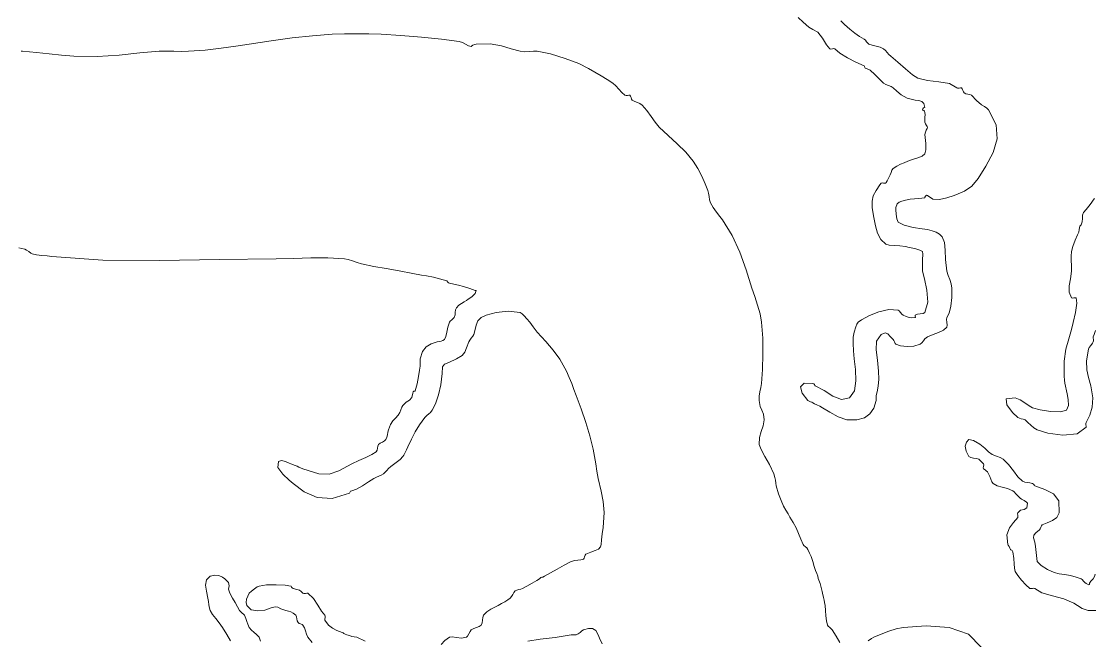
# Model space of a CAD drawing. Header units: inches. Extents: x -600 to 863, y -502 to 873.
# Drawn here: x 641.09 to 687.67, y 29.83 to 56.68 of the extents above; entities that cross this region are included whole.
import ezdxf

# ---------------------------------------------------------------- set-up
doc = ezdxf.new("R2010")
doc.units = ezdxf.units.IN
doc.header["$MEASUREMENT"] = 0
doc.layers.add('Layer 1', color=7, linetype='Continuous')

msp = doc.modelspace()

# ---------------------------------------------------------------- linework, layer by layer
at = {"layer": 'Layer 1', "lineweight": 0}
for points in [[(674.81, 56.854), (675.029, 56.64), (675.271, 56.431), (675.442, 56.333), (675.655, 56.212), (675.859, 55.951), (676.04, 55.669), (676.184, 55.486), (676.229, 55.479), (676.293, 55.488), (676.355, 55.497), (676.396, 55.486), (676.614, 55.302), (676.943, 55.104), (677.316, 54.912), (677.666, 54.745), (677.688, 54.719), (677.694, 54.686), (677.713, 54.654), (677.771, 54.639), (677.933, 54.557), (678.138, 54.373), (678.345, 54.164), (678.513, 54.004), (678.61, 53.945), (678.728, 53.896), (678.844, 53.849), (678.937, 53.792), (679.092, 53.646), (679.283, 53.488), (679.538, 53.349), (679.89, 53.263), (680.051, 53.242), (680.173, 53.205), (680.259, 53.116), (680.312, 52.945), (680.292, 52.951), (680.253, 52.929), (680.218, 52.888), (680.207, 52.839), (680.223, 52.829), (680.257, 52.812), (680.293, 52.781), (680.312, 52.733), (680.316, 52.628), (680.312, 52.521), (680.307, 52.415), (680.312, 52.31), (680.335, 52.237), (680.371, 52.17), (680.404, 52.12), (680.419, 52.098), (680.402, 52.034), (680.365, 51.963), (680.328, 51.88), (680.312, 51.78), (680.325, 51.643), (680.345, 51.383), (680.349, 51.11), (680.312, 50.934), (680.186, 50.831), (679.994, 50.755), (679.776, 50.688), (679.571, 50.615), (679.404, 50.547), (679.244, 50.48), (679.088, 50.402), (678.937, 50.298), (678.873, 50.221), (678.839, 50.131), (678.801, 50.019), (678.725, 49.875), (678.711, 49.847), (678.671, 49.771), (678.632, 49.694), (678.619, 49.663), (678.574, 49.657), (678.509, 49.666), (678.446, 49.674), (678.407, 49.663), (678.35, 49.584), (678.299, 49.508), (678.248, 49.43), (678.195, 49.345), (678.068, 49.113), (678.014, 48.887), (678.022, 48.599), (678.09, 48.181), (678.161, 47.819), (678.256, 47.496), (678.399, 47.224), (678.619, 47.016), (678.76, 46.974), (678.972, 46.957), (679.219, 46.943), (679.466, 46.91), (679.631, 46.876), (679.864, 46.823), (680.084, 46.761), (680.207, 46.698), (680.215, 46.58), (680.207, 46.338), (680.2, 46.064), (680.207, 45.852), (680.285, 45.519), (680.397, 45.024), (680.441, 44.495), (680.312, 44.051), (680.231, 44.008), (680.107, 43.994), (679.98, 43.982), (679.89, 43.945), (679.888, 43.926), (679.89, 43.891), (679.893, 43.855), (679.89, 43.839), (679.74, 43.821), (679.62, 43.839), (679.502, 43.884), (679.359, 43.945), (679.31, 43.985), (679.249, 44.055), (679.19, 44.122), (679.148, 44.157), (678.746, 44.188), (678.312, 44.089), (677.898, 43.919), (677.56, 43.733), (677.418, 43.638), (677.348, 43.554), (677.305, 43.427), (677.242, 43.204), (677.201, 42.981), (677.191, 42.705), (677.207, 42.388), (677.242, 42.039), (677.296, 41.586), (677.317, 41.096), (677.248, 40.652), (677.03, 40.346), (676.688, 40.277), (676.318, 40.425), (675.934, 40.666), (675.548, 40.875), (675.529, 40.894), (675.515, 40.925), (675.49, 40.957), (675.442, 40.98), (675.062, 40.994), (674.913, 40.829), (674.976, 40.555), (675.23, 40.239), (675.282, 40.206), (675.338, 40.186), (675.393, 40.166), (675.442, 40.134), (675.51, 40.092), (675.617, 40.043), (675.743, 39.986), (675.866, 39.922), (676.183, 39.728), (676.537, 39.535), (676.926, 39.404), (677.348, 39.393), (677.682, 39.489), (677.924, 39.662), (678.09, 39.911), (678.195, 40.239), (678.199, 40.292), (678.194, 40.346), (678.19, 40.399), (678.195, 40.451), (678.232, 40.615), (678.273, 40.854), (678.302, 41.156), (678.301, 41.51), (678.244, 41.992), (678.187, 42.436), (678.212, 42.813), (678.407, 43.098), (678.581, 43.179), (678.696, 43.133), (678.8, 43.017), (678.937, 42.887), (678.964, 42.845), (678.99, 42.776), (679.017, 42.71), (679.042, 42.675), (679.256, 42.609), (679.533, 42.575), (679.83, 42.591), (680.102, 42.675), (680.181, 42.737), (680.242, 42.82), (680.312, 42.909), (680.419, 42.992), (680.662, 43.104), (680.905, 43.188), (681.117, 43.281), (681.266, 43.416), (681.279, 43.508), (681.26, 43.633), (681.244, 43.755), (681.266, 43.839), (681.368, 44.029), (681.438, 44.334), (681.476, 44.709), (681.478, 45.109), (681.447, 45.299), (681.386, 45.478), (681.317, 45.656), (681.266, 45.852), (681.209, 46.346), (681.189, 46.76), (681.154, 47.09), (681.054, 47.333), (680.936, 47.452), (680.796, 47.533), (680.627, 47.594), (680.419, 47.651), (680.189, 47.688), (679.801, 47.747), (679.404, 47.838), (679.148, 47.969), (679.09, 48.109), (679.056, 48.314), (679.041, 48.505), (679.042, 48.604), (679.111, 48.766), (679.197, 48.842), (679.311, 48.879), (679.466, 48.922), (679.671, 48.975), (679.85, 48.99), (680.048, 48.998), (680.312, 49.027), (680.312, 49.053), (680.337, 49.106), (680.376, 49.146), (680.419, 49.133), (680.648, 48.976), (680.937, 48.953), (681.257, 49.021), (681.583, 49.133), (682.024, 49.317), (682.34, 49.531), (682.622, 49.863), (682.96, 50.404), (683.267, 50.988), (683.442, 51.579), (683.404, 52.191), (683.065, 52.839), (682.994, 52.909), (682.894, 52.983), (682.772, 53.064), (682.643, 53.157), (682.555, 53.236), (682.477, 53.323), (682.401, 53.407), (682.324, 53.475), (682.254, 53.505), (682.169, 53.523), (682.082, 53.544), (682.007, 53.58), (681.978, 53.624), (681.953, 53.689), (681.93, 53.753), (681.901, 53.792), (681.855, 53.797), (681.791, 53.788), (681.729, 53.781), (681.689, 53.792), (681.371, 53.979), (680.91, 54.064), (680.416, 54.121), (679.995, 54.216), (679.776, 54.359), (679.467, 54.617), (679.13, 54.913), (678.83, 55.169), (678.745, 55.249), (678.669, 55.335), (678.594, 55.418), (678.513, 55.486), (678.363, 55.557), (678.191, 55.603), (678.021, 55.645), (677.878, 55.698), (677.828, 55.74), (677.78, 55.798), (677.729, 55.859), (677.666, 55.91), (677.47, 56.027), (677.263, 56.167), (677.045, 56.336), (676.818, 56.545), (676.653, 56.709)], [(676.62, 29.748), (676.457, 30.01), (676.289, 30.286), (676.245, 30.334), (676.178, 30.395), (676.113, 30.454), (676.078, 30.498), (676.035, 30.683), (676.015, 30.9), (676, 31.128), (675.972, 31.346), (675.945, 31.483), (675.93, 31.582), (675.908, 31.695), (675.866, 31.875), (675.846, 31.961), (675.821, 32.064), (675.793, 32.179), (675.76, 32.298), (675.736, 32.369), (675.709, 32.441), (675.682, 32.521), (675.654, 32.616), (675.617, 32.729), (675.565, 32.866), (675.504, 33.036), (675.442, 33.251), (675.414, 33.341), (675.366, 33.472), (675.304, 33.623), (675.23, 33.78), (675.182, 33.845), (675.119, 33.897), (675.059, 33.944), (675.019, 33.992), (674.917, 34.225), (674.823, 34.469), (674.722, 34.713), (674.596, 34.945), (674.523, 35.062), (674.451, 35.184), (674.372, 35.318), (674.277, 35.475), (674.176, 35.656), (674.064, 35.898), (673.953, 36.193), (673.854, 36.533), (673.831, 36.659), (673.817, 36.776), (673.796, 36.904), (673.748, 37.062), (673.568, 37.457), (673.366, 37.811), (673.197, 38.107), (673.113, 38.334), (673.122, 38.635), (673.195, 38.893), (673.281, 39.135), (673.324, 39.393), (673.3, 39.644), (673.234, 39.812), (673.162, 39.983), (673.113, 40.239), (673.118, 40.432), (673.15, 40.615), (673.19, 40.797), (673.219, 40.98), (673.259, 41.587), (673.279, 42.251), (673.27, 42.941), (673.219, 43.628), (673.151, 43.997), (673.045, 44.37), (672.919, 44.742), (672.795, 45.109), (672.545, 45.901), (672.275, 46.668), (671.947, 47.397), (671.524, 48.074), (671.409, 48.222), (671.262, 48.409), (671.113, 48.614), (670.995, 48.815), (670.959, 48.935), (670.937, 49.082), (670.917, 49.228), (670.89, 49.345), (670.773, 49.641), (670.628, 49.964), (670.454, 50.295), (670.254, 50.615), (669.934, 51.004), (669.56, 51.366), (669.162, 51.725), (668.771, 52.098), (668.605, 52.304), (668.43, 52.556), (668.24, 52.816), (668.03, 53.051), (667.935, 53.119), (667.832, 53.162), (667.724, 53.202), (667.607, 53.263), (667.578, 53.305), (667.552, 53.373), (667.526, 53.438), (667.501, 53.475), (667.452, 53.48), (667.393, 53.471), (667.334, 53.464), (667.289, 53.475), (667.151, 53.6), (667.025, 53.742), (666.899, 53.883), (666.76, 54.004), (666.523, 54.157), (666.258, 54.313), (665.979, 54.474), (665.701, 54.639), (665.281, 54.849), (664.699, 55.072), (664.062, 55.266), (663.478, 55.381), (663.312, 55.384), (663.125, 55.371), (662.931, 55.363), (662.736, 55.381), (662.347, 55.488), (661.928, 55.618), (661.437, 55.708), (660.831, 55.698), (660.762, 55.678), (660.688, 55.642), (660.634, 55.607), (660.619, 55.592), (660.496, 55.624), (660.368, 55.689), (660.233, 55.758), (660.09, 55.804), (659.327, 55.909), (658.46, 55.999), (657.561, 56.071), (656.701, 56.121), (656.178, 56.14), (655.646, 56.146), (655.114, 56.141), (654.584, 56.121), (653.73, 56.059), (652.85, 55.963), (651.937, 55.841), (650.983, 55.698), (650.404, 55.609), (649.762, 55.518), (649.068, 55.437), (648.337, 55.381), (648.021, 55.374), (647.708, 55.381), (647.393, 55.388), (647.066, 55.381), (646.234, 55.312), (645.335, 55.221), (644.375, 55.157), (643.36, 55.169), (642.824, 55.211), (642.297, 55.265), (641.746, 55.323), (641.137, 55.381), (641.085, 55.381)], [(687.675, 49.004), (687.619, 48.922), (687.529, 48.799), (687.425, 48.661), (687.312, 48.521), (687.195, 48.393), (687.144, 48.272), (687.142, 48.125), (687.14, 47.979), (687.089, 47.863), (687.036, 47.794), (687.018, 47.73), (687.008, 47.654), (686.983, 47.545), (686.932, 47.419), (686.832, 47.186), (686.729, 46.92), (686.666, 46.698), (686.65, 46.503), (686.656, 46.303), (686.667, 46.088), (686.666, 45.852), (686.621, 45.512), (686.568, 45.212), (686.563, 44.939), (686.666, 44.687), (686.705, 44.676), (686.77, 44.686), (686.835, 44.695), (686.877, 44.687), (686.907, 44.454), (686.844, 44.047), (686.744, 43.615), (686.666, 43.31), (686.551, 42.918), (686.43, 42.469), (686.347, 41.938), (686.348, 41.298), (686.364, 41.115), (686.38, 40.988), (686.406, 40.857), (686.454, 40.663), (686.489, 40.521), (686.531, 40.277), (686.535, 40.015), (686.454, 39.815), (686.194, 39.746), (685.762, 39.763), (685.305, 39.832), (684.972, 39.922), (684.828, 40.007), (684.645, 40.138), (684.44, 40.266), (684.23, 40.346), (683.842, 40.309), (683.87, 40.047), (684.105, 39.723), (684.336, 39.498), (684.408, 39.464), (684.49, 39.447), (684.575, 39.43), (684.654, 39.393), (684.783, 39.287), (684.91, 39.169), (685.042, 39.057), (685.184, 38.969), (685.648, 38.825), (686.298, 38.737), (686.92, 38.793), (687.301, 39.074), (687.307, 39.123), (687.299, 39.182), (687.291, 39.239), (687.301, 39.286), (687.467, 39.598), (687.571, 39.944), (687.594, 40.358), (687.513, 40.875), (687.415, 41.229), (687.334, 41.57), (687.316, 41.962), (687.407, 42.463), (687.445, 42.533), (687.513, 42.627), (687.58, 42.717), (687.619, 42.78), (687.626, 42.831), (687.621, 42.886), (687.615, 42.94), (687.619, 42.992), (687.654, 43.102), (687.714, 43.279)], [(640.975, 46.857), (641.115, 46.835), (641.243, 46.804), (641.311, 46.764), (641.407, 46.694), (641.501, 46.627), (641.561, 46.592), (641.749, 46.559), (641.973, 46.532), (642.202, 46.509), (642.407, 46.486), (644.621, 46.321), (647.105, 46.302), (649.676, 46.348), (652.148, 46.381), (652.905, 46.396), (653.649, 46.421), (654.385, 46.426), (655.113, 46.381), (655.28, 46.346), (655.468, 46.288), (655.664, 46.223), (655.854, 46.169), (656.382, 46.056), (656.921, 45.957), (657.482, 45.858), (658.078, 45.745), (658.453, 45.678), (658.681, 45.645), (658.977, 45.583), (659.561, 45.428), (659.571, 45.412), (659.592, 45.38), (659.623, 45.345), (659.666, 45.321), (659.854, 45.279), (660.062, 45.235), (660.284, 45.182), (660.513, 45.109), (660.557, 45.093), (660.669, 45.05), (660.783, 45.011), (660.831, 45.004), (660.785, 44.879), (660.637, 44.739), (660.479, 44.626), (660.407, 44.58), (660.312, 44.516), (660.198, 44.447), (660.083, 44.365), (659.983, 44.263), (659.939, 44.166), (659.924, 44.059), (659.912, 43.947), (659.878, 43.839), (659.835, 43.787), (659.769, 43.729), (659.704, 43.674), (659.666, 43.628), (659.602, 43.418), (659.561, 43.201), (659.519, 43.013), (659.454, 42.887), (659.389, 42.84), (659.316, 42.816), (659.233, 42.802), (659.137, 42.78), (658.879, 42.693), (658.664, 42.564), (658.5, 42.358), (658.396, 42.039), (658.392, 41.962), (658.399, 41.879), (658.405, 41.798), (658.396, 41.722), (658.365, 41.553), (658.325, 41.273), (658.268, 40.953), (658.184, 40.663), (658.161, 40.644), (658.127, 40.635), (658.095, 40.613), (658.078, 40.557), (658.031, 40.366), (657.931, 40.256), (657.798, 40.164), (657.654, 40.027), (657.607, 39.942), (657.562, 39.83), (657.512, 39.711), (657.442, 39.604), (657.324, 39.477), (657.212, 39.351), (657.109, 39.193), (657.02, 38.969), (656.994, 38.859), (656.978, 38.753), (656.955, 38.648), (656.913, 38.545), (656.851, 38.484), (656.758, 38.437), (656.663, 38.39), (656.596, 38.334), (656.562, 38.254), (656.549, 38.167), (656.532, 38.084), (656.489, 38.016), (656.305, 37.892), (656.046, 37.768), (655.744, 37.635), (655.431, 37.486), (654.869, 37.193), (654.452, 37.042), (653.994, 37.061), (653.313, 37.274), (653.138, 37.346), (653.057, 37.386), (652.972, 37.423), (652.784, 37.486), (652.707, 37.524), (652.556, 37.589), (652.386, 37.629), (652.254, 37.592), (652.223, 37.338), (652.433, 37.043), (652.713, 36.785), (652.89, 36.64), (653.37, 36.272), (653.927, 36.032), (654.573, 35.99), (655.325, 36.216), (655.347, 36.242), (655.354, 36.275), (655.373, 36.307), (655.431, 36.322), (655.64, 36.389), (655.895, 36.534), (656.155, 36.706), (656.384, 36.852), (656.498, 36.909), (656.605, 36.956), (656.708, 37.004), (656.808, 37.062), (656.887, 37.13), (656.951, 37.205), (657.023, 37.288), (657.125, 37.381), (657.298, 37.511), (657.421, 37.598), (657.528, 37.682), (657.654, 37.804), (657.696, 37.868), (657.75, 37.976), (657.81, 38.104), (657.866, 38.228), (658.024, 38.562), (658.186, 38.874), (658.373, 39.181), (658.607, 39.498), (658.688, 39.583), (658.771, 39.652), (658.851, 39.724), (658.925, 39.815), (659.067, 40.096), (659.199, 40.477), (659.3, 40.924), (659.349, 41.404), (659.374, 41.704), (659.455, 41.818), (659.642, 41.883), (659.983, 42.039), (660.217, 42.194), (660.338, 42.337), (660.414, 42.517), (660.513, 42.78), (660.555, 42.853), (660.62, 42.943), (660.685, 43.032), (660.725, 43.098), (660.791, 43.312), (660.836, 43.51), (660.904, 43.688), (661.043, 43.839), (661.269, 43.938), (661.695, 44.056), (662.22, 44.117), (662.736, 44.051), (662.821, 43.999), (662.919, 43.903), (663.031, 43.775), (663.16, 43.628), (663.231, 43.536), (663.309, 43.427), (663.391, 43.312), (663.478, 43.204), (663.853, 42.791), (664.172, 42.425), (664.462, 42.025), (664.748, 41.51), (664.871, 41.24), (664.978, 40.977), (665.075, 40.714), (665.172, 40.451), (665.384, 39.873), (665.584, 39.288), (665.764, 38.703), (665.913, 38.122), (665.973, 37.812), (666.021, 37.497), (666.067, 37.177), (666.125, 36.852), (666.25, 36.302), (666.346, 35.861), (666.385, 35.387), (666.337, 34.733), (666.305, 34.459), (666.275, 34.193), (666.25, 33.986), (666.23, 33.887), (666.136, 33.794), (665.992, 33.73), (665.81, 33.665), (665.596, 33.568), (665.564, 33.527), (665.539, 33.46), (665.516, 33.394), (665.489, 33.357), (665.368, 33.324), (665.247, 33.316), (665.115, 33.303), (664.96, 33.251), (664.648, 33.093), (664.342, 32.925), (664.053, 32.76), (663.795, 32.616), (663.719, 32.581), (663.675, 32.569), (663.638, 32.554), (663.584, 32.51), (663.464, 32.429), (663.259, 32.312), (663.03, 32.188), (662.843, 32.087), (662.773, 32.062), (662.688, 32.04), (662.602, 32.016), (662.525, 31.98), (662.465, 31.914), (662.417, 31.823), (662.37, 31.732), (662.313, 31.663), (662.205, 31.589), (662.07, 31.511), (661.925, 31.429), (661.783, 31.346), (661.643, 31.273), (661.467, 31.188), (661.29, 31.075), (661.148, 30.922), (661.114, 30.821), (661.102, 30.705), (661.087, 30.591), (661.043, 30.498), (660.961, 30.443), (660.846, 30.396), (660.723, 30.348), (660.619, 30.286), (660.57, 30.219), (660.515, 30.117), (660.458, 30.021), (660.407, 29.969), (660.188, 29.937), (659.974, 29.957), (659.791, 29.982), (659.666, 29.969), (659.473, 29.831), (659.313, 29.661)], [(687.7, 32.712), (687.665, 32.605), (687.606, 32.505), (687.513, 32.404), (687.455, 32.317), (687.446, 32.257), (687.419, 32.244), (687.301, 32.298), (687.252, 32.341), (687.19, 32.409), (687.132, 32.475), (687.089, 32.51), (686.875, 32.576), (686.624, 32.642), (686.366, 32.693), (686.137, 32.722), (685.925, 32.777), (685.634, 32.906), (685.356, 33.075), (685.184, 33.251), (685.162, 33.388), (685.141, 33.642), (685.115, 33.912), (685.077, 34.099), (685.02, 34.284), (685.036, 34.398), (685.126, 34.495), (685.289, 34.628), (685.314, 34.67), (685.343, 34.738), (685.371, 34.805), (685.396, 34.84), (685.622, 34.93), (685.847, 35.026), (686.031, 35.162), (686.137, 35.369), (686.127, 35.885), (685.888, 36.188), (685.508, 36.372), (685.077, 36.533), (685.058, 36.554), (685.044, 36.584), (685.021, 36.616), (684.972, 36.64), (684.865, 36.66), (684.753, 36.677), (684.644, 36.701), (684.548, 36.745), (684.349, 36.931), (684.15, 37.187), (683.939, 37.46), (683.701, 37.698), (683.578, 37.762), (683.411, 37.823), (683.229, 37.9), (683.065, 38.016), (683.044, 38.037), (683.01, 38.072), (682.977, 38.105), (682.96, 38.122), (682.914, 38.169), (682.689, 38.34), (682.416, 38.507), (682.219, 38.545), (682.107, 38.43), (682.06, 38.259), (682.092, 38.045), (682.219, 37.804), (682.297, 37.759), (682.417, 37.741), (682.544, 37.729), (682.643, 37.698), (682.683, 37.663), (682.749, 37.597), (682.815, 37.528), (682.854, 37.486), (682.861, 37.441), (682.852, 37.377), (682.843, 37.314), (682.854, 37.274), (682.921, 37.224), (682.973, 37.185), (683.018, 37.138), (683.065, 37.062), (683.123, 36.939), (683.171, 36.82), (683.219, 36.717), (683.277, 36.64), (683.451, 36.539), (683.663, 36.479), (683.895, 36.419), (684.125, 36.322), (684.178, 36.273), (684.262, 36.184), (684.357, 36.083), (684.442, 36.004), (684.507, 35.963), (684.613, 35.898), (684.714, 35.834), (684.76, 35.792), (684.736, 35.589), (684.611, 35.517), (684.455, 35.476), (684.336, 35.369), (684.331, 35.32), (684.34, 35.26), (684.348, 35.201), (684.336, 35.157), (684.151, 34.95), (683.973, 34.72), (683.87, 34.416), (683.913, 33.992), (683.926, 33.969), (683.959, 33.901), (683.996, 33.827), (684.019, 33.78), (684.044, 33.757), (684.074, 33.748), (684.103, 33.729), (684.125, 33.675), (684.167, 33.391), (684.181, 33.157), (684.192, 32.97), (684.23, 32.828), (684.338, 32.653), (684.501, 32.443), (684.688, 32.24), (684.865, 32.087), (684.911, 32.08), (684.976, 32.09), (685.037, 32.098), (685.077, 32.087), (685.388, 31.891), (685.841, 31.765), (686.335, 31.64), (686.771, 31.451), (686.931, 31.34), (687.135, 31.219), (687.396, 31.135), (687.725, 31.134)], [(651.463, 29.807), (651.444, 29.893), (651.407, 29.969), (651.297, 30.09), (651.181, 30.188), (651.071, 30.282), (650.983, 30.393), (650.918, 30.531), (650.879, 30.658), (650.839, 30.784), (650.772, 30.922), (650.728, 30.974), (650.671, 31.02), (650.611, 31.069), (650.561, 31.134), (650.47, 31.295), (650.368, 31.476), (650.258, 31.671), (650.137, 31.875), (650.085, 32.05), (650.102, 32.2), (650.082, 32.347), (649.925, 32.51), (649.813, 32.578), (649.66, 32.644), (649.48, 32.668), (649.29, 32.616), (649.123, 32.453), (649.082, 32.233), (649.118, 31.967), (649.184, 31.663), (649.208, 31.523), (649.231, 31.374), (649.258, 31.236), (649.29, 31.134), (649.392, 30.961), (649.528, 30.78), (649.678, 30.591), (649.819, 30.393), (650.002, 30.094), (650.163, 29.817)], [(656.013, 29.802), (655.643, 29.969), (655.529, 29.982), (655.432, 30.008), (655.333, 30.039), (655.219, 30.074), (655.141, 30.103), (655.089, 30.132), (655.05, 30.159), (655.008, 30.181), (654.781, 30.265), (654.588, 30.358), (654.419, 30.496), (654.266, 30.71), (654.262, 30.756), (654.27, 30.82), (654.276, 30.883), (654.266, 30.922), (654.121, 31.102), (653.96, 31.367), (653.767, 31.648), (653.525, 31.875), (653.479, 31.881), (653.415, 31.872), (653.353, 31.864), (653.313, 31.875), (653.235, 31.959), (653.157, 32.01), (653.051, 32.046), (652.89, 32.087), (652.844, 32.11), (652.813, 32.146), (652.795, 32.178), (652.784, 32.192), (652.536, 32.223), (652.142, 32.245), (651.724, 32.241), (651.407, 32.192), (651.33, 32.151), (651.205, 32.07), (651.075, 31.97), (650.983, 31.875), (650.914, 31.755), (650.862, 31.62), (650.844, 31.48), (650.878, 31.346), (651.069, 31.163), (651.347, 31.112), (651.653, 31.15), (651.937, 31.239), (652.107, 31.287), (652.221, 31.268), (652.352, 31.208), (652.572, 31.134), (652.686, 31.105), (652.787, 31.07), (652.887, 31.014), (652.996, 30.922), (653.038, 30.852), (653.052, 30.77), (653.064, 30.685), (653.102, 30.604), (653.146, 30.572), (653.209, 30.55), (653.271, 30.528), (653.313, 30.498), (653.372, 30.384), (653.415, 30.248), (653.461, 30.105), (653.525, 29.969), (653.708, 29.737)], [(663.072, 29.805), (663.601, 29.89), (664.253, 29.961), (664.96, 30.074), (665.013, 30.078), (665.066, 30.074), (665.12, 30.07), (665.172, 30.074), (665.26, 30.115), (665.345, 30.181), (665.423, 30.245), (665.489, 30.286), (665.712, 30.352), (665.885, 30.352), (666.02, 30.266), (666.125, 30.074), (666.186, 29.932), (666.293, 29.687)], [(682.748, 29.545), (682.204, 30.106), (681.361, 30.396), (680.365, 30.472), (679.359, 30.393), (679.059, 30.329), (678.739, 30.228), (678.412, 30.104), (678.09, 29.969), (677.984, 29.91), (677.843, 29.819)]]:
    msp.add_lwpolyline(points, dxfattribs=at)

doc.saveas('drawing.dxf')
